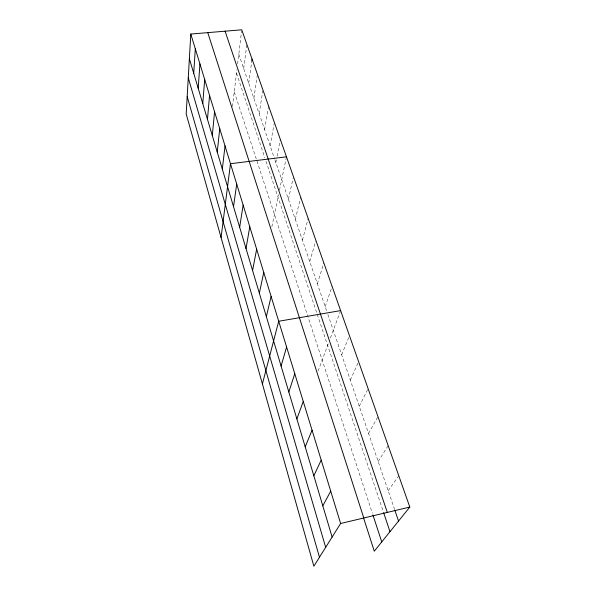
<?xml version="1.0" encoding="UTF-8"?>
<svg xmlns="http://www.w3.org/2000/svg" width="596" height="596" viewBox="0 0 596 596"><rect width="100%" height="100%" fill="white"/><g stroke="black" fill="none" stroke-linecap="round" stroke-linejoin="round"><path stroke-width="0.45" stroke-dasharray="2.98 2.23" d="M232.5 106.475L236.925 69.784M237.64 63.824L241.626 30.701M243.697 68.533L246.714 45.162M248.718 83.216L251.81 60.881M253.874 98.266L257.278 75.238M259.156 113.702L262.776 90.86M264.572 129.533L268.572 105.991M270.137 145.789L274.212 123.372M275.844 162.477L276.365 159.817M277.058 156.271L280.336 139.412M271.865 226.771L278.578 194.624M279.487 190.28L286.467 156.822M288.404 199.176L293.269 177.615M295.303 219.343L300.704 197.246M302.425 240.143L308.169 218.441M309.771 261.607L315.627 241.224M317.348 283.763L323.851 262.978M325.185 306.657L332.099 286.385M318.1 371.025L328.567 342.946M330.415 337.984L340.309 311.462M341.65 354.776L349.457 335.69M350.314 380.084L358.233 362.517M359.276 406.286L368.097 388.622M368.566 433.434L377.939 416.567M378.199 461.572L388.16 445.584M388.182 490.754L398.776 475.727M238.795 54.214L274.644 158.968M274.942 159.84L326.683 311.038M327.882 314.539L394.701 509.796M236.508 73.196L264.87 157.918M266.002 161.3L316.983 313.585M317.273 314.45L383.31 511.733M234.265 91.814L372.351 513.216"/><path stroke-width="0.89" d="M190.787 34.054L186.19 113.94L313.861 566.2L340.621 523.489L409.81 507.069L241.738 29.8L190.787 34.054L340.621 523.489M193.722 73.286L195.302 48.797M198.192 88.245L199.936 63.921M202.767 103.592L204.689 79.447M207.468 119.334L209.569 95.39M212.288 135.493L214.582 111.772M217.242 152.084L219.738 128.602M222.323 169.13L225.035 145.908M221.064 237.469L230.481 163.706L286.467 156.822M251.81 60.881L252.056 59.093M233.52 206.633L236.709 184.052M239.674 227.255L243.138 205.054M246.021 248.539L249.784 226.756M252.577 270.51L256.652 249.195M259.357 293.202L263.752 272.394M266.352 316.662L271.106 296.406M262.404 383.913L278.712 321.266L340.629 310.605M281.089 366.026L286.601 347.028M288.844 392.012L294.774 373.729M296.875 418.936L303.26 401.443M305.204 446.844L312.066 430.208M313.839 475.787L321.214 460.09M322.808 505.84L330.72 491.164M409.81 507.069L374.273 551.188L363.605 518.006M394.999 510.66L398.553 521.046M225.094 31.193L387.303 512.411M383.6 512.597L389.993 531.677M372.925 514.951L381.753 541.898M207.773 32.638L363.784 517.991M189.372 58.699L332.121 537.048M188.269 77.838L325.677 547.344M187.189 96.604L319.478 557.23"/></g></svg>
